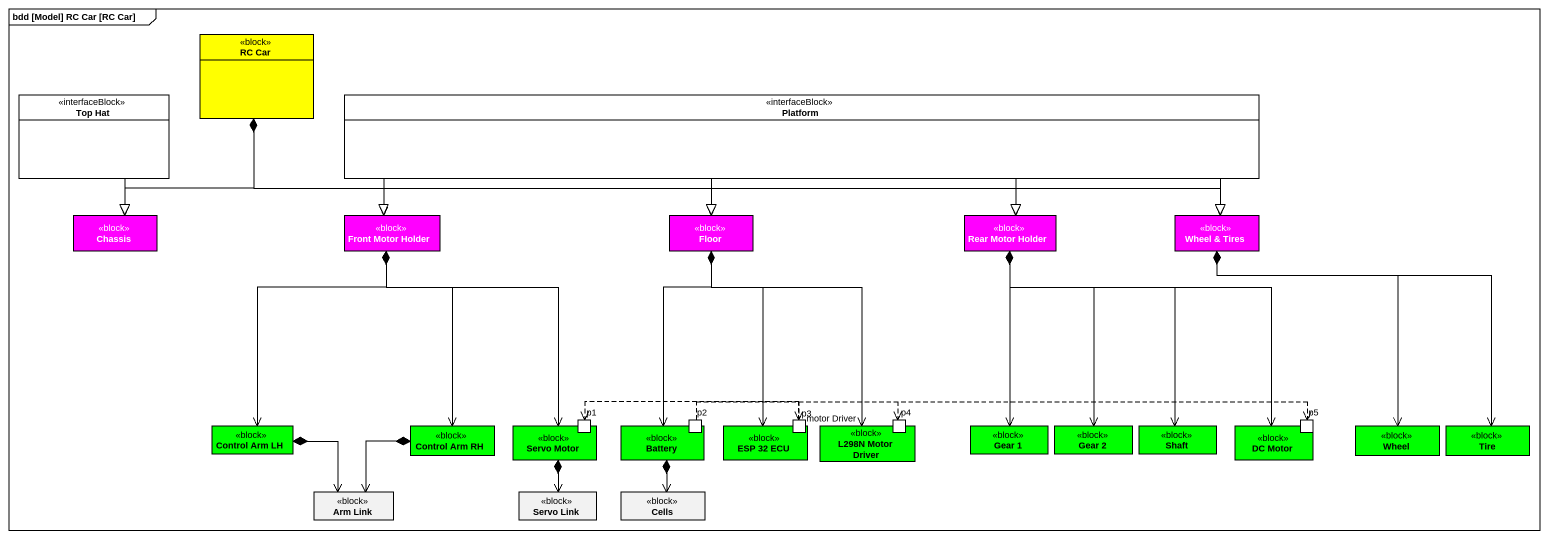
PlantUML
@startuml
mainframe bdd [Model] RC Car [RC Car]
allowmixing
hide circle
hide empty members
class "RC Car" as RC_Car <<block>> #FFFF00
class "Top Hat" as Top_Hat <<interfaceBlock>> #FFFFFF
class Platform <<interfaceBlock>> #FFFFFF
class Chassis <<block>> #FF00FF
class "Front Motor Holder" as Front_Motor_Holder <<block>> #FF00FF
class Floor <<block>> #FF00FF
class "Rear Motor Holder" as Rear_Motor_Holder <<block>> #FF00FF
class "Wheel & Tires" as Wheel_Tires <<block>> #FF00FF
class "Control Arm LH" as Control_Arm_LH <<block>> #00FF00
class "Control Arm RH" as Control_Arm_RH <<block>> #00FF00
rectangle "Servo Motor" as Servo_Motor <<block>> #00FF00 {
  port p1
}
rectangle Battery <<block>> #00FF00 {
  port p2
}
rectangle "ESP 32 ECU" as ESP_32_ECU <<block>> #00FF00 {
  port p3
}
rectangle "L298N Motor Driver" as L298N_Motor_Driver <<block>> #00FF00 {
  port p4
}
class "Gear 1" as Gear_1 <<block>> #00FF00
class "Gear 2" as Gear_2 <<block>> #00FF00
class Shaft <<block>> #00FF00
rectangle "DC Motor" as DC_Motor <<block>> #00FF00 {
  port p5
}
class Wheel <<block>> #00FF00
class Tire <<block>> #00FF00
class "Arm Link" as Arm_Link <<block>>
class "Servo Link" as Servo_Link <<block>>
class Cells <<block>>
RC_Car *--> Chassis
RC_Car *--> Front_Motor_Holder
RC_Car *-right-> Floor
RC_Car *-right-> Rear_Motor_Holder
RC_Car *-right-> Wheel_Tires
Top_Hat --|> Chassis
Platform -left-|> Front_Motor_Holder
Platform --|> Floor
Platform -right-|> Rear_Motor_Holder
Platform -right-|> Wheel_Tires
Front_Motor_Holder *--> Control_Arm_LH
Front_Motor_Holder *--> Control_Arm_RH
Front_Motor_Holder *--> Servo_Motor
Floor *--> Battery
Floor *--> ESP_32_ECU
Floor *--> "motor Driver" L298N_Motor_Driver
Rear_Motor_Holder *--> Gear_1
Rear_Motor_Holder *--> Gear_2
Rear_Motor_Holder *--> Shaft
Rear_Motor_Holder *--> DC_Motor
Wheel_Tires *--> Wheel
Wheel_Tires *--> Tire
Control_Arm_LH *--> Arm_Link
Control_Arm_RH *--> Arm_Link
Servo_Motor *--> Servo_Link
Battery *--> Cells
p2 .left.> p1
p2 .right.> p3
p2 .right.> p4
p2 .right.> p5
p3 .left.> p1
@enduml
